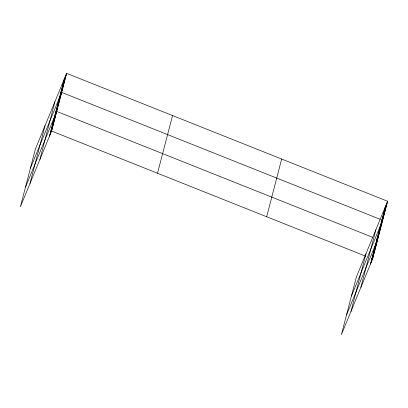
<?xml version="1.0" encoding="UTF-8"?>
<svg xmlns="http://www.w3.org/2000/svg" width="408" height="408" viewBox="0 0 408 408"><rect width="100%" height="100%" fill="white"/><g stroke="black" fill="none" stroke-linecap="round" stroke-linejoin="round"><path stroke-width="0.61" d="M30.008 183.432L45.018 125.73M39.913 159.411L54.917 101.709M49.521 136.099L64.525 78.397M66.611 73.338L35.404 149.048L20.4 206.749L51.607 131.039L66.611 73.338L387.6 201.251L372.596 258.952L341.389 334.662L356.393 276.961L387.6 201.251M157.529 173.252L172.538 115.551M266.669 216.74L281.673 159.044M350.997 311.345L366.007 253.643M360.901 287.324L375.906 229.622M370.51 264.012L385.514 206.31M64.112 79.983L66.198 74.924M63.699 81.569L65.785 76.51M63.286 83.156L65.372 78.101M62.878 84.742L64.959 79.688M62.465 86.333L64.546 81.274M62.052 87.919L64.133 82.86M61.639 89.505L63.724 84.446M61.225 91.091L63.311 86.032M60.812 92.677L62.898 87.618M60.399 94.263L62.485 89.204M59.986 95.849L62.072 90.795M30.452 168.086L61.659 92.381L380.292 219.356M59.16 99.027L61.246 93.968M58.747 100.613L60.833 95.554M58.334 102.199L60.42 97.14M57.926 103.785L60.007 98.726M57.513 105.371L59.593 100.312M57.1 106.957L59.18 101.903M56.687 108.543L58.772 103.489M56.273 110.135L58.359 105.075M55.86 111.721L57.946 106.661M55.447 113.307L57.533 108.248M55.034 114.893L57.12 109.834M25.5 187.129L56.707 111.42L372.402 237.226M54.228 117.989L56.314 112.929M53.836 119.498L55.922 114.439M53.443 121.008L55.529 115.948M53.05 122.517L55.136 117.458M52.657 124.027L54.743 118.968M52.265 125.537L54.351 120.477M51.872 127.041L53.958 121.987M51.485 128.551L53.565 123.497M51.092 130.06L53.173 125.001M50.699 131.57L52.78 126.511M50.306 133.079L52.387 128.02M49.914 134.589L51.995 129.53M385.101 207.896L387.187 202.837M384.688 209.483L386.774 204.428M384.275 211.069L386.361 206.014M383.867 212.66L385.948 207.601M383.454 214.246L385.535 209.187M383.041 215.832L385.121 210.773M382.627 217.418L384.713 212.359M382.214 219.004L384.3 213.945M381.801 220.59L383.887 215.531M381.388 222.176L383.474 217.122M380.975 223.768L383.061 218.708M351.441 296.004L382.648 220.294L381.47 219.825M380.149 226.94L382.235 221.881M379.736 228.526L381.822 223.467M379.323 230.112L381.409 225.053M378.915 231.698L380.995 226.639M378.502 233.284L380.582 228.23M378.089 234.87L380.169 229.816M377.675 236.462L379.761 231.402M377.262 238.048L379.348 232.988M376.849 239.634L378.935 234.575M376.436 241.22L378.522 236.161M376.023 242.806L378.109 237.747M346.489 315.042L377.696 239.333L376.518 238.869M375.217 245.902L377.303 240.842M374.825 247.411L376.91 242.352M374.432 248.921L376.518 243.862M374.039 250.43L376.125 245.371M373.646 251.94L375.732 246.881M373.254 253.45L375.34 248.39M372.866 254.959L374.947 249.9M372.473 256.464L374.554 251.41M372.081 257.973L374.161 252.919M371.688 259.483L373.769 254.429M371.295 260.993L373.376 255.933M370.903 262.502L372.989 257.443M51.607 131.039L365.532 256.137M371.418 258.483L372.596 258.952"/></g></svg>
